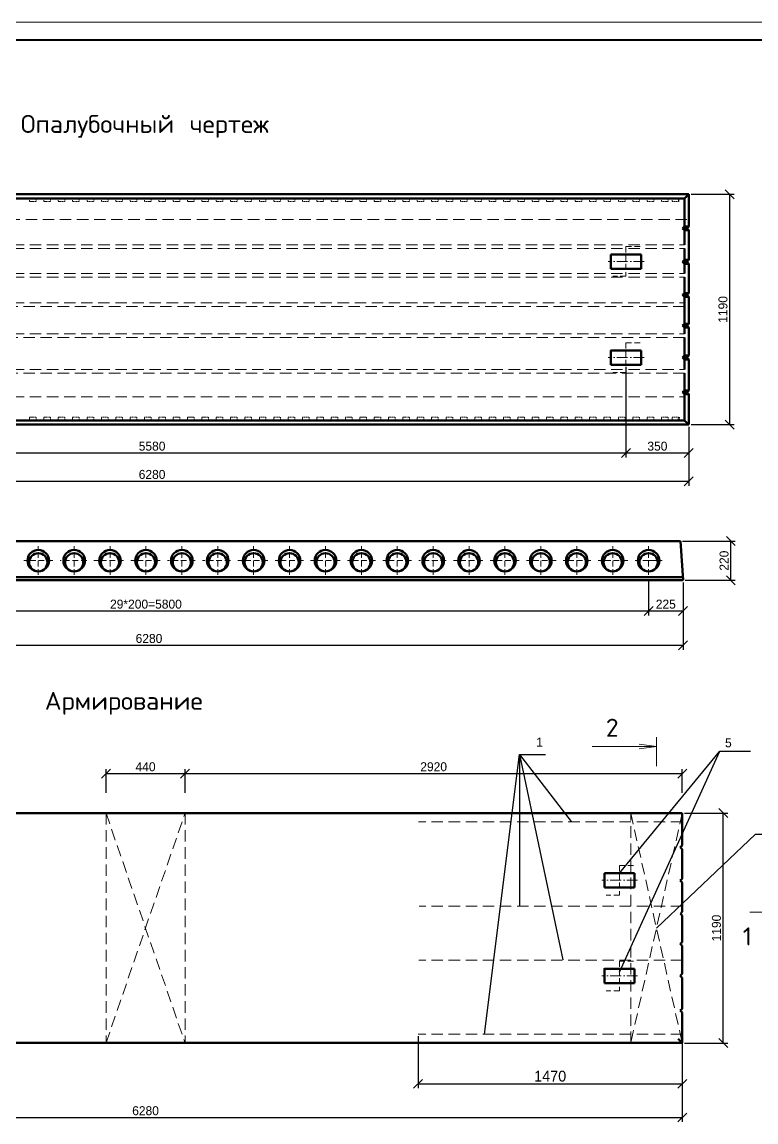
# Model space of a CAD drawing. Header units: millimetres. Extents: x 707 to 5070, y -235 to 1028.
# Drawn here: x 4393.6 to 4598, y 721.6 to 1027.8 of the extents above; entities that cross this region are included whole.
import ezdxf

# ---------------------------------------------------------------- set-up
doc = ezdxf.new("R2010")
doc.units = ezdxf.units.MM
for name, pattern in [('ACAD_ISO10W100', [18.5, 12, -3, 0.5, -3]), ('DASHED2', [9.525, 6.35, -3.175]), ('HIDDEN', [9.525, 6.35, -3.175]), ('HIDDEN2', [4.7625, 3.175, -1.5875])]:
    doc.linetypes.add(name, pattern=pattern)
for name, color, linetype, lineweight in [('Основная', 7, 'Continuous', 40), ('Тонкая', 5, 'Continuous', 15), ('Штриховая', 1, 'DASHED2', 20), ('Штриховые', 190, 'HIDDEN', 30), ('Штрихпункт', 200, 'ACAD_ISO10W100', 30)]:
    doc.layers.add(name, color=color, linetype=linetype, lineweight=lineweight)
doc.dimstyles.new('20', dxfattribs={"dimtxt": 3, "dimasz": 2.5, "dimexe": 1.25, "dimexo": 0.625, "dimtad": 1, "dimdec": 0, "dimlfac": 20, "dimtxsty": 'Standard', "dimblk": 'OBLIQUE', "dimcen": 2.5, "dimadec": 0, "dimazin": 0, "dimtfac": 1, "dimtdec": 0, "dimtmove": 0, "dimatfit": 3, "dimldrblk": 'OBLIQUE', "dimfxl": 0, "dimarcsym": 0})
doc.dimstyles.new('ISO-25', dxfattribs={"dimtxt": 2.5, "dimasz": 2.5, "dimexe": 1.25, "dimexo": 0.625, "dimtad": 1, "dimtxsty": 'Standard', "dimcen": 2.5, "dimadec": 0, "dimazin": 0, "dimtfac": 1, "dimtmove": 0, "dimatfit": 3, "dimfxl": 0, "dimarcsym": 0})

# ---------------------------------------------------------------- blocks, each defined once
blk = doc.blocks.new('_Oblique')
at = {"color": 0, "linetype": 'ByBlock', "lineweight": -2}
blk.add_line((-0.5, -0.5), (0.5, 0.5), dxfattribs=at)
blk = doc.blocks.new('*D239')
at = {"layer": 'Defpoints', "color": 0}
for p in [(4297.83, 932.39), (4561.83, 932.39), (4561.83, 907.82)]:
    blk.add_point(p, dxfattribs=at)
at = {"layer": 'Тонкая', "color": 0, "lineweight": -2}
for p, q in [((4297.83, 931.77), (4297.83, 906.57)), ((4561.83, 931.77), (4561.83, 906.57)), ((4297.83, 907.82), (4561.83, 907.82))]:
    blk.add_line(p, q, dxfattribs=at)
at = {"layer": 'Тонкая', "color": 0, "lineweight": -2, "xscale": 2.5, "yscale": 2.5, "zscale": 2.5, "rotation": 180}
blk.add_blockref('_Oblique', (4297.83, 907.82), dxfattribs=at)
at = {"layer": 'Тонкая', "color": 0, "lineweight": -2, "xscale": 2.5, "yscale": 2.5, "zscale": 2.5}
blk.add_blockref('_Oblique', (4561.83, 907.82), dxfattribs=at)
at = {"layer": 'Тонкая', "color": 0, "insert": (4429.83, 909.69), "char_height": 2.5, "attachment_point": 5}
blk.add_mtext('5580', dxfattribs=at)
blk = doc.blocks.new('*D250')
at = {"layer": 'Defpoints', "color": 0}
for p in [(4561.83, 932.39), (4579.33, 915.69), (4579.33, 907.82)]:
    blk.add_point(p, dxfattribs=at)
at = {"layer": 'Тонкая', "color": 0, "lineweight": -2}
for p, q in [((4561.83, 931.77), (4561.83, 906.57)), ((4579.33, 915.07), (4579.33, 906.57)), ((4561.83, 907.82), (4579.33, 907.82))]:
    blk.add_line(p, q, dxfattribs=at)
at = {"layer": 'Тонкая', "color": 0, "lineweight": -2, "xscale": 2.5, "yscale": 2.5, "zscale": 2.5, "rotation": 180}
blk.add_blockref('_Oblique', (4561.83, 907.82), dxfattribs=at)
at = {"layer": 'Тонкая', "color": 0, "lineweight": -2, "xscale": 2.5, "yscale": 2.5, "zscale": 2.5}
blk.add_blockref('_Oblique', (4579.33, 907.82), dxfattribs=at)
at = {"layer": 'Тонкая', "color": 0, "insert": (4570.58, 909.69), "char_height": 2.5, "attachment_point": 5}
blk.add_mtext('350', dxfattribs=at)
blk = doc.blocks.new('*D251')
at = {"layer": 'Defpoints', "color": 0}
for p in [(4280.33, 915.69), (4579.33, 915.69), (4579.33, 899.95)]:
    blk.add_point(p, dxfattribs=at)
at = {"layer": 'Тонкая', "color": 0, "lineweight": -2}
for p, q in [((4280.33, 915.07), (4280.33, 898.7)), ((4579.33, 915.07), (4579.33, 898.7)), ((4280.33, 899.95), (4579.33, 899.95))]:
    blk.add_line(p, q, dxfattribs=at)
at = {"layer": 'Тонкая', "color": 0, "lineweight": -2, "xscale": 2.5, "yscale": 2.5, "zscale": 2.5, "rotation": 180}
blk.add_blockref('_Oblique', (4280.33, 899.95), dxfattribs=at)
at = {"layer": 'Тонкая', "color": 0, "lineweight": -2, "xscale": 2.5, "yscale": 2.5, "zscale": 2.5}
blk.add_blockref('_Oblique', (4579.33, 899.95), dxfattribs=at)
at = {"layer": 'Тонкая', "color": 0, "insert": (4429.83, 901.82), "char_height": 2.5, "attachment_point": 5}
blk.add_mtext('6280', dxfattribs=at)
blk = doc.blocks.new('*D240')
at = {"layer": 'Defpoints', "color": 0}
for p in [(4579.33, 979.85), (4590.73, 979.85), (4579.33, 915.69)]:
    blk.add_point(p, dxfattribs=at)
at = {"layer": 'Тонкая', "color": 0, "lineweight": -2}
for p, q in [((4579.95, 979.85), (4591.98, 979.85)), ((4590.73, 915.69), (4590.73, 979.85)), ((4579.95, 915.69), (4591.98, 915.69))]:
    blk.add_line(p, q, dxfattribs=at)
at = {"layer": 'Тонкая', "color": 0, "lineweight": -2, "xscale": 2.5, "yscale": 2.5, "zscale": 2.5}
for p, rotation in [((4590.73, 979.85), 90), ((4590.73, 915.69), 270)]:
    blk.add_blockref('_Oblique', p, dxfattribs=dict(at, rotation=rotation))
at = {"layer": 'Тонкая', "color": 0, "insert": (4588.85, 947.77), "char_height": 2.5, "attachment_point": 5, "rotation": 90}
blk.add_mtext('1190', dxfattribs=at)
blk = doc.blocks.new('*D254')
at = {"layer": 'Defpoints', "color": 0}
for p in [(4576.97, 883.3), (4591.03, 883.3), (4577.72, 872.36)]:
    blk.add_point(p, dxfattribs=at)
at = {"layer": 'Тонкая', "color": 0, "lineweight": -2}
for p, q in [((4577.59, 883.3), (4592.28, 883.3)), ((4591.03, 872.36), (4591.03, 883.3)), ((4578.34, 872.36), (4592.28, 872.36))]:
    blk.add_line(p, q, dxfattribs=at)
at = {"layer": 'Тонкая', "color": 0, "lineweight": -2, "xscale": 2.5, "yscale": 2.5, "zscale": 2.5}
for p, rotation in [((4591.03, 883.3), 90), ((4591.03, 872.36), 270)]:
    blk.add_blockref('_Oblique', p, dxfattribs=dict(at, rotation=rotation))
at = {"layer": 'Тонкая', "color": 0, "insert": (4589.16, 877.83), "char_height": 2.5, "attachment_point": 5, "rotation": 90}
blk.add_mtext('220', dxfattribs=at)
blk = doc.blocks.new('*D255')
at = {"layer": 'Defpoints', "color": 0}
for p in [(4280.22, 872.36), (4577.72, 872.36), (4577.72, 854.28)]:
    blk.add_point(p, dxfattribs=at)
at = {"layer": 'Тонкая', "color": 0, "lineweight": -2}
for p, q in [((4280.22, 871.73), (4280.22, 853.03)), ((4577.72, 871.73), (4577.72, 853.03)), ((4280.22, 854.28), (4577.72, 854.28))]:
    blk.add_line(p, q, dxfattribs=at)
at = {"layer": 'Тонкая', "color": 0, "lineweight": -2, "xscale": 2.5, "yscale": 2.5, "zscale": 2.5, "rotation": 180}
blk.add_blockref('_Oblique', (4280.22, 854.28), dxfattribs=at)
at = {"layer": 'Тонкая', "color": 0, "lineweight": -2, "xscale": 2.5, "yscale": 2.5, "zscale": 2.5}
blk.add_blockref('_Oblique', (4577.72, 854.28), dxfattribs=at)
at = {"layer": 'Тонкая', "color": 0, "insert": (4428.97, 856.15), "char_height": 2.5, "attachment_point": 5}
blk.add_mtext('6280', dxfattribs=at)
blk = doc.blocks.new('*D257')
at = {"layer": 'Defpoints', "color": 0}
for p in [(4288.12, 873.19), (4568.12, 873.19), (4568.12, 863.83)]:
    blk.add_point(p, dxfattribs=at)
at = {"layer": 'Тонкая', "color": 0, "lineweight": -2}
for p, q in [((4288.12, 872.57), (4288.12, 862.58)), ((4568.12, 872.57), (4568.12, 862.58)), ((4288.12, 863.83), (4568.12, 863.83))]:
    blk.add_line(p, q, dxfattribs=at)
at = {"layer": 'Тонкая', "color": 0, "lineweight": -2, "xscale": 2.5, "yscale": 2.5, "zscale": 2.5, "rotation": 180}
blk.add_blockref('_Oblique', (4288.12, 863.83), dxfattribs=at)
at = {"layer": 'Тонкая', "color": 0, "lineweight": -2, "xscale": 2.5, "yscale": 2.5, "zscale": 2.5}
blk.add_blockref('_Oblique', (4568.12, 863.83), dxfattribs=at)
at = {"layer": 'Тонкая', "color": 0, "insert": (4428.12, 865.71), "char_height": 2.5, "attachment_point": 5}
blk.add_mtext('29*200=5800', dxfattribs=at)
blk = doc.blocks.new('*D258')
at = {"layer": 'Defpoints', "color": 0}
for p in [(4568.12, 873.19), (4577.72, 872.36), (4577.72, 863.83)]:
    blk.add_point(p, dxfattribs=at)
at = {"layer": 'Тонкая', "color": 0, "lineweight": -2}
for p, q in [((4568.12, 872.57), (4568.12, 862.58)), ((4577.72, 871.73), (4577.72, 862.58)), ((4568.12, 863.83), (4577.72, 863.83))]:
    blk.add_line(p, q, dxfattribs=at)
at = {"layer": 'Тонкая', "color": 0, "lineweight": -2, "xscale": 2.5, "yscale": 2.5, "zscale": 2.5, "rotation": 180}
blk.add_blockref('_Oblique', (4568.12, 863.83), dxfattribs=at)
at = {"layer": 'Тонкая', "color": 0, "lineweight": -2, "xscale": 2.5, "yscale": 2.5, "zscale": 2.5}
blk.add_blockref('_Oblique', (4577.72, 863.83), dxfattribs=at)
at = {"layer": 'Тонкая', "color": 0, "insert": (4572.92, 865.71), "char_height": 2.5, "attachment_point": 5}
blk.add_mtext('225', dxfattribs=at)
blk = doc.blocks.new('*D263')
at = {"layer": 'Defpoints', "color": 0}
for p in [(4577.51, 743.55), (4278.51, 738.55), (4577.51, 722.81)]:
    blk.add_point(p, dxfattribs=at)
at = {"layer": 'Тонкая', "color": 0, "lineweight": -2}
for p, q in [((4577.51, 742.93), (4577.51, 721.56)), ((4278.51, 737.93), (4278.51, 721.56)), ((4278.51, 722.81), (4577.51, 722.81))]:
    blk.add_line(p, q, dxfattribs=at)
at = {"layer": 'Тонкая', "color": 0, "lineweight": -2, "xscale": 2.5, "yscale": 2.5, "zscale": 2.5, "rotation": 180}
blk.add_blockref('_Oblique', (4278.51, 722.81), dxfattribs=at)
at = {"layer": 'Тонкая', "color": 0, "lineweight": -2, "xscale": 2.5, "yscale": 2.5, "zscale": 2.5}
blk.add_blockref('_Oblique', (4577.51, 722.81), dxfattribs=at)
at = {"layer": 'Тонкая', "color": 0, "insert": (4428.01, 724.68), "char_height": 2.5, "attachment_point": 5}
blk.add_mtext('6280', dxfattribs=at)
blk = doc.blocks.new('*D260')
at = {"layer": 'Defpoints', "color": 0}
for p in [(4577.51, 807.55), (4588.91, 807.55), (4577.51, 743.55)]:
    blk.add_point(p, dxfattribs=at)
at = {"layer": 'Тонкая', "color": 0, "lineweight": -2}
for p, q in [((4578.13, 807.55), (4590.16, 807.55)), ((4588.91, 743.55), (4588.91, 807.55)), ((4578.13, 743.55), (4590.16, 743.55))]:
    blk.add_line(p, q, dxfattribs=at)
at = {"layer": 'Тонкая', "color": 0, "lineweight": -2, "xscale": 2.5, "yscale": 2.5, "zscale": 2.5}
for p, rotation in [((4588.91, 807.55), 90), ((4588.91, 743.55), 270)]:
    blk.add_blockref('_Oblique', p, dxfattribs=dict(at, rotation=rotation))
at = {"layer": 'Тонкая', "color": 0, "insert": (4587.03, 775.55), "char_height": 2.5, "attachment_point": 5, "rotation": 90}
blk.add_mtext('1190', dxfattribs=at)
blk = doc.blocks.new('*D261')
at = {"layer": 'Defpoints', "color": 0}
for p in [(4439.01, 818.56), (4417.01, 812.55), (4439.01, 812.55)]:
    blk.add_point(p, dxfattribs=at)
at = {"layer": 'Тонкая', "color": 0, "lineweight": -2}
for p, q in [((4417.01, 813.18), (4417.01, 819.81)), ((4417.01, 818.56), (4439.01, 818.56)), ((4439.01, 813.18), (4439.01, 819.81))]:
    blk.add_line(p, q, dxfattribs=at)
at = {"layer": 'Тонкая', "color": 0, "lineweight": -2, "xscale": 2.5, "yscale": 2.5, "zscale": 2.5, "rotation": 180}
blk.add_blockref('_Oblique', (4417.01, 818.56), dxfattribs=at)
at = {"layer": 'Тонкая', "color": 0, "lineweight": -2, "xscale": 2.5, "yscale": 2.5, "zscale": 2.5}
blk.add_blockref('_Oblique', (4439.01, 818.56), dxfattribs=at)
at = {"layer": 'Тонкая', "color": 0, "insert": (4428.01, 820.44), "char_height": 2.5, "attachment_point": 5}
blk.add_mtext('440', dxfattribs=at)
blk = doc.blocks.new('*D262')
at = {"layer": 'Defpoints', "color": 0}
for p in [(4577.51, 818.56), (4439.01, 812.55), (4577.51, 812.55)]:
    blk.add_point(p, dxfattribs=at)
at = {"layer": 'Тонкая', "color": 0, "lineweight": -2}
for p, q in [((4439.01, 813.18), (4439.01, 819.81)), ((4439.01, 818.56), (4577.51, 818.56)), ((4577.51, 813.18), (4577.51, 819.81))]:
    blk.add_line(p, q, dxfattribs=at)
at = {"layer": 'Тонкая', "color": 0, "lineweight": -2, "xscale": 2.5, "yscale": 2.5, "zscale": 2.5, "rotation": 180}
blk.add_blockref('_Oblique', (4439.01, 818.56), dxfattribs=at)
at = {"layer": 'Тонкая', "color": 0, "lineweight": -2, "xscale": 2.5, "yscale": 2.5, "zscale": 2.5}
blk.add_blockref('_Oblique', (4577.51, 818.56), dxfattribs=at)
at = {"layer": 'Тонкая', "color": 0, "insert": (4508.26, 820.44), "char_height": 2.5, "attachment_point": 5}
blk.add_mtext('2920', dxfattribs=at)
blk = doc.blocks.new('*D299')
at = {"color": 0, "lineweight": -2}
for p, q in [((4503.93, 745.42), (4503.93, 730.93)), ((4577.51, 745.42), (4577.51, 730.93)), ((4503.93, 732.18), (4577.51, 732.18))]:
    blk.add_line(p, q, dxfattribs=at)
at = {"layer": 'Defpoints', "color": 0}
for p in [(4503.93, 746.04), (4577.51, 746.04), (4577.51, 732.18)]:
    blk.add_point(p, dxfattribs=at)
at = {"color": 0, "lineweight": -2, "xscale": 2.5, "yscale": 2.5, "zscale": 2.5, "rotation": 180}
blk.add_blockref('_Oblique', (4503.93, 732.18), dxfattribs=at)
at = {"color": 0, "lineweight": -2, "xscale": 2.5, "yscale": 2.5, "zscale": 2.5}
blk.add_blockref('_Oblique', (4577.51, 732.18), dxfattribs=at)
at = {"color": 0, "lineweight": -3, "insert": (4540.72, 734.31), "char_height": 3, "attachment_point": 5}
blk.add_mtext('1470', dxfattribs=at)

msp = doc.modelspace()

# ---------------------------------------------------------------- linework, layer by layer
for p, q in [((4522.421, 746.0411), (4532.1601, 823.8754)), ((4532.1601, 823.8754), (4544.2365, 766.6577)), ((4532.1601, 823.8754), (4532.1601, 781.6548)), ((4532.1601, 823.8754), (4546.5739, 805.1921)), ((4532.1601, 823.8754), (4539.367, 823.8754)), ((4560.012, 790.8039), (4587.9627, 824.7575)), ((4560.012, 763.3009), (4587.9627, 824.7575)), ((4587.9627, 824.7575), (4596.4939, 824.7575)), ((4570.3259, 775.5537), (4597.8719, 801.6793)), ((4597.8719, 801.6793), (4605.0277, 801.6793))]:
    msp.add_line(p, q)
at = {"layer": 'Основная', "color": 0}
msp.add_line((4245.0448, 1022.7891), (5061.0448, 1022.7891), dxfattribs=at)
at = {"layer": 'Основная', "color": 0, "lineweight": 50}
for p, q in [((4557.6285, 961.0993), (4557.6285, 963.0993)), ((4557.6285, 963.0993), (4561.8285, 963.0993)), ((4566.0285, 963.0993), (4561.8285, 963.0993)), ((4566.0285, 961.0993), (4566.0285, 963.0993)), ((4557.6285, 961.0993), (4557.6285, 959.0993)), ((4557.6285, 959.0993), (4561.8285, 959.0993)), ((4566.0285, 959.0993), (4561.8285, 959.0993)), ((4566.0285, 961.0993), (4566.0285, 959.0993)), ((4557.6285, 934.3426), (4557.6285, 936.3426)), ((4557.6285, 936.3426), (4561.8285, 936.3426)), ((4557.6285, 934.3426), (4557.6285, 932.3426)), ((4566.0285, 936.3426), (4561.8285, 936.3426)), ((4566.0285, 934.3426), (4566.0285, 936.3426)), ((4566.0285, 934.3426), (4566.0285, 932.3426)), ((4557.6285, 932.3426), (4561.8285, 932.3426)), ((4566.0285, 932.3426), (4561.8285, 932.3426)), ((4555.812, 788.8039), (4555.812, 790.8039)), ((4555.812, 790.8039), (4560.012, 790.8039)), ((4564.212, 790.8039), (4560.012, 790.8039)), ((4564.212, 788.8039), (4564.212, 790.8039)), ((4555.812, 788.8039), (4555.812, 786.8039)), ((4564.212, 788.8039), (4564.212, 786.8039)), ((4555.812, 786.8039), (4560.012, 786.8039)), ((4564.212, 786.8039), (4560.012, 786.8039)), ((4555.812, 762.2017), (4555.812, 764.2017)), ((4555.812, 764.2017), (4560.012, 764.2017)), ((4564.212, 764.2017), (4560.012, 764.2017)), ((4564.212, 762.2017), (4564.212, 764.2017)), ((4555.812, 762.2017), (4555.812, 760.2017)), ((4555.812, 760.2017), (4560.012, 760.2017)), ((4564.212, 760.2017), (4560.012, 760.2017)), ((4564.212, 762.2017), (4564.212, 760.2017))]:
    msp.add_line(p, q, dxfattribs=at)
at = {"layer": 'Тонкая', "color": 0}
for p, q in [((4225.0448, 1027.7891), (5066.0448, 1027.7891)), ((4566.0285, 959.0993), (4566.0285, 961.0993)), ((4557.4878, 934.3946), (4557.4878, 936.3946)), ((4557.4878, 936.3946), (4561.6878, 936.3946)), ((4557.4878, 932.3946), (4557.4878, 934.3946)), ((4557.4878, 934.3946), (4557.4878, 932.3946)), ((4565.8878, 936.3946), (4561.6878, 936.3946)), ((4565.8878, 934.3946), (4565.8878, 936.3946)), ((4565.8878, 934.3946), (4565.8878, 932.3946)), ((4557.4878, 932.3946), (4561.6878, 932.3946)), ((4565.8878, 932.3946), (4561.6878, 932.3946)), ((4568.1228, 877.8774), (4571.8879, 877.8774)), ((4570.3259, 828.7242), (4570.3259, 820.66)), ((4570.3259, 826.0754), (4552.3952, 826.0754)), ((4570.3259, 826.0754), (4565.4669, 826.7086)), ((4570.3259, 826.0754), (4565.4669, 825.4421)), ((4570.3259, 826.0754), (4567.4112, 826.0754)), ((4570.3259, 826.0754), (4567.4112, 826.0754)), ((4564.212, 786.8039), (4564.212, 788.8039)), ((4596.2905, 779.9536), (4604.3547, 779.9536)), ((4555.6713, 762.2537), (4555.6713, 764.2537)), ((4555.6713, 764.2537), (4559.8713, 764.2537)), ((4564.0713, 764.2537), (4559.8713, 764.2537)), ((4564.0713, 762.2537), (4564.0713, 764.2537)), ((4555.6713, 760.2537), (4555.6713, 762.2537)), ((4555.6713, 762.2537), (4555.6713, 760.2537)), ((4555.6713, 760.2537), (4559.8713, 760.2537)), ((4564.0713, 760.2537), (4559.8713, 760.2537)), ((4564.0713, 762.2537), (4564.0713, 760.2537))]:
    msp.add_line(p, q, dxfattribs=at)
at = {"layer": 'Тонкая', "color": 0, "lineweight": 50}
for p, q in [((4579.3285, 979.8491), (4280.3285, 979.8491)), ((4578.1577, 978.6784), (4579.3285, 979.8491)), ((4579.3285, 970.8399), (4579.3285, 979.8491)), ((4578.1577, 970.8399), (4577.5991, 970.343)), ((4579.3285, 970.8399), (4578.1577, 970.8399)), ((4579.3285, 970.8399), (4578.781, 970.343)), ((4578.781, 970.343), (4577.5991, 970.343)), ((4577.5991, 970.343), (4578.1577, 969.8077)), ((4579.3285, 969.8077), (4578.1577, 969.8077)), ((4578.781, 970.343), (4579.3285, 969.8077)), ((4579.3285, 965.7666), (4579.3285, 969.8077)), ((4578.1577, 961.5362), (4577.5991, 961.0393)), ((4578.781, 961.0393), (4577.5991, 961.0393)), ((4577.5991, 961.0393), (4578.1577, 960.504)), ((4579.3285, 961.5362), (4578.1577, 961.5362)), ((4579.3285, 960.504), (4578.1577, 960.504)), ((4579.3285, 961.5362), (4578.781, 961.0393)), ((4578.781, 961.0393), (4579.3285, 960.504)), ((4578.1672, 952.3346), (4577.6086, 951.8377)), ((4578.7905, 951.8377), (4577.6086, 951.8377)), ((4577.6086, 951.8377), (4578.1672, 951.3024)), ((4579.3379, 952.3346), (4578.1672, 952.3346)), ((4579.3379, 951.3024), (4578.1672, 951.3024)), ((4579.3379, 952.3346), (4578.7905, 951.8377)), ((4578.7905, 951.8377), (4579.3379, 951.3024)), ((4578.1577, 943.7641), (4577.5991, 943.2672)), ((4578.781, 943.2672), (4577.5991, 943.2672)), ((4577.5991, 943.2672), (4578.1577, 942.7319)), ((4579.3285, 943.7641), (4578.1577, 943.7641)), ((4579.3285, 943.7641), (4578.781, 943.2672)), ((4578.781, 943.2672), (4579.3285, 942.7319)), ((4579.3285, 942.7319), (4578.1577, 942.7319)), ((4578.1577, 934.9063), (4577.5991, 934.4094)), ((4578.781, 934.4094), (4577.5991, 934.4094)), ((4577.5991, 934.4094), (4578.1577, 933.8741)), ((4579.3285, 934.9063), (4578.1577, 934.9063)), ((4579.3285, 934.9063), (4578.781, 934.4094)), ((4578.781, 934.4094), (4579.3285, 933.8741)), ((4579.3285, 933.8741), (4578.1577, 933.8741)), ((4579.3285, 925.2147), (4579.3285, 933.8741)), ((4578.1577, 925.2147), (4577.5991, 924.7177)), ((4579.3285, 925.2147), (4578.1577, 925.2147)), ((4579.3285, 925.2147), (4578.781, 924.7177)), ((4578.781, 924.7177), (4577.5991, 924.7177)), ((4577.5991, 924.7177), (4578.1577, 924.1825)), ((4579.3285, 924.1825), (4578.1577, 924.1825)), ((4578.781, 924.7177), (4579.3285, 924.1825)), ((4579.3285, 915.6946), (4579.3285, 924.1825)), ((4280.3285, 915.6946), (4579.3285, 915.6946)), ((4578.1577, 916.8654), (4579.3285, 915.6946)), ((4280.9698, 883.3022), (4576.9698, 883.3022)), ((4576.9698, 883.3022), (4577.7198, 872.3579)), ((4280.277, 873.1936), (4577.6625, 873.1936)), ((4280.2198, 872.3579), (4577.7198, 872.3579)), ((4577.512, 807.5537), (4278.512, 807.5537)), ((4577.512, 798.5444), (4577.512, 807.5537)), ((4577.512, 798.5444), (4576.9645, 798.0475)), ((4576.9645, 798.0475), (4577.512, 797.5123)), ((4577.512, 793.4711), (4577.512, 797.5123)), ((4577.512, 789.2408), (4576.9645, 788.7439)), ((4576.9645, 788.7439), (4577.512, 788.2086)), ((4577.5215, 780.0392), (4576.974, 779.5423)), ((4576.974, 779.5423), (4577.5215, 779.007)), ((4577.512, 771.6232), (4576.9645, 771.1263)), ((4576.9645, 771.1263), (4577.512, 770.591)), ((4577.512, 762.7654), (4576.9645, 762.2685)), ((4576.9645, 762.2685), (4577.512, 761.7332)), ((4577.512, 753.0737), (4577.512, 761.7332)), ((4577.512, 753.0737), (4576.9645, 752.5768)), ((4576.9645, 752.5768), (4577.512, 752.0416)), ((4577.512, 743.5537), (4577.512, 752.0416)), ((4576.3412, 744.7245), (4577.512, 743.5537)), ((4278.512, 743.5537), (4577.512, 743.5537))]:
    msp.add_line(p, q, dxfattribs=at)
at = {"layer": 'Тонкая', "color": 0, "linetype": 'DASHED2', "ltscale": 0.25}
for p, q in [((4398.1228, 873.8573), (4398.1228, 881.8975)), ((4408.1228, 873.8573), (4408.1228, 881.8975)), ((4418.1228, 873.8573), (4418.1228, 881.8975)), ((4428.1228, 873.8573), (4428.1228, 881.8975)), ((4438.1228, 873.8573), (4438.1228, 881.8975)), ((4448.1228, 873.8573), (4448.1228, 881.8975)), ((4458.1228, 873.8573), (4458.1228, 881.8975)), ((4468.1228, 873.8573), (4468.1228, 881.8975)), ((4478.1228, 873.8573), (4478.1228, 881.8975)), ((4488.1228, 873.8573), (4488.1228, 881.8975)), ((4498.1228, 873.8573), (4498.1228, 881.8975)), ((4508.1228, 873.8573), (4508.1228, 881.8975)), ((4518.1228, 873.8573), (4518.1228, 881.8975)), ((4528.1228, 873.8573), (4528.1228, 881.8975)), ((4538.1228, 873.8573), (4538.1228, 881.8975)), ((4548.1228, 873.8573), (4548.1228, 881.8975)), ((4558.1228, 873.8573), (4558.1228, 881.8975)), ((4568.1228, 873.8573), (4568.1228, 881.8975)), ((4402.1995, 877.8301), (4394.0686, 877.8301)), ((4411.6226, 877.8301), (4404.2292, 877.8301)), ((4421.9139, 877.8301), (4413.6523, 877.8301)), ((4432.0727, 877.8301), (4423.9436, 877.8301)), ((4441.8333, 877.8301), (4434.1024, 877.8301)), ((4451.6728, 877.8301), (4443.863, 877.8301)), ((4462.0965, 877.8301), (4453.7025, 877.8301)), ((4471.97, 877.8301), (4464.1262, 877.8301)), ((4482.1913, 877.8301), (4473.9997, 877.8301)), ((4492.0695, 877.8301), (4484.2209, 877.8301)), ((4502.063, 877.8301), (4494.0992, 877.8301)), ((4511.7661, 877.8301), (4504.0927, 877.8301)), ((4521.9733, 877.8301), (4513.7958, 877.8301)), ((4532.1032, 877.8301), (4524.003, 877.8301)), ((4542.3415, 877.8301), (4534.1329, 877.8301)), ((4552.0593, 877.8301), (4544.3712, 877.8301)), ((4562.3294, 877.8301), (4554.089, 877.8301)), ((4568.1228, 877.8301), (4564.3591, 877.8301))]:
    msp.add_line(p, q, dxfattribs=at)
at = {"layer": 'Тонкая', "color": 0, "lineweight": 50}
for points in [[(4578.1577, 970.8399), (4578.1577, 978.6784), (4281.4992, 978.6784), (4281.4992, 971.4478)], [(4578.1577, 965.7666), (4578.1577, 969.8077)], [(4579.3285, 961.5362), (4579.3285, 969.8077)], [(4578.1577, 964.7344), (4578.1577, 961.5362)], [(4578.1577, 961.5362), (4578.1577, 964.7344)], [(4578.1577, 961.5362), (4578.1577, 964.7344)], [(4579.3285, 964.7344), (4579.3285, 961.5362)], [(4578.1577, 957.7921), (4578.1577, 960.504)], [(4578.1577, 957.7921), (4578.1577, 960.504)], [(4578.1577, 960.504), (4578.1577, 957.7921)], [(4579.3285, 957.7921), (4579.3285, 960.504)], [(4579.3285, 960.504), (4579.3285, 957.7921)], [(4579.3285, 952.3346), (4579.3285, 960.504)], [(4578.1577, 956.7599), (4578.1577, 952.3262)], [(4578.1577, 952.3262), (4578.1577, 956.7599)], [(4578.1577, 952.3262), (4578.1577, 956.7599)], [(4579.3285, 956.7599), (4579.3285, 952.3346)], [(4578.1577, 949.619), (4578.1577, 951.3115)], [(4578.1577, 949.619), (4578.1577, 951.3115)], [(4578.1577, 951.3115), (4578.1577, 949.619)], [(4578.1577, 943.7641), (4578.1577, 949.619)], [(4579.3285, 949.6188), (4579.3285, 951.3024)], [(4579.3285, 951.3024), (4579.3285, 949.6188)], [(4579.3285, 949.619), (4579.3285, 951.3024)], [(4579.3285, 943.7641), (4579.3285, 949.619)], [(4578.1577, 948.619), (4578.1577, 943.7641)], [(4578.1577, 943.7641), (4578.1577, 948.619)], [(4579.3285, 948.619), (4579.3285, 943.7641)], [(4578.1577, 940.9877), (4578.1577, 942.7319)], [(4578.1577, 940.9877), (4578.1577, 942.7319)], [(4578.1577, 942.7319), (4578.1577, 941.5382)], [(4579.3285, 940.9877), (4579.3285, 942.7319)], [(4579.3285, 942.7319), (4579.3285, 940.9877)], [(4579.3285, 934.9063), (4579.3285, 942.7319)], [(4578.1577, 939.9555), (4578.1577, 934.9063)], [(4578.1577, 934.9063), (4578.1577, 939.9555)], [(4578.1577, 934.9063), (4578.1577, 939.9555)], [(4578.1577, 934.9063), (4578.1577, 939.9555)], [(4579.3285, 939.9555), (4579.3285, 934.9063)], [(4579.3285, 939.9555), (4579.3285, 934.9063)], [(4578.1577, 933.8741), (4578.1577, 931.0198)], [(4578.1577, 931.0198), (4578.1577, 933.2689)], [(4578.1577, 931.0198), (4578.1577, 933.2689)], [(4579.3285, 931.0198), (4579.3285, 933.2689)], [(4579.3285, 933.2689), (4579.3285, 931.0198)], [(4578.1577, 925.2147), (4578.1577, 929.9876)], [(4281.4992, 924.1825), (4281.4992, 916.8654), (4578.1577, 916.8654), (4578.1577, 924.1825)], [(4577.512, 789.2408), (4577.512, 797.5123)], [(4577.512, 792.4389), (4577.512, 789.2408)], [(4577.512, 780.0392), (4577.512, 788.2086)], [(4577.512, 784.4645), (4577.512, 780.0392)], [(4577.512, 777.3234), (4577.512, 779.007)], [(4577.512, 779.007), (4577.512, 777.3234)], [(4577.512, 775.4168), (4577.512, 779.007)], [(4577.512, 776.3091), (4577.512, 775.4168)], [(4577.512, 775.4168), (4577.512, 771.6232)], [(4577.512, 771.6232), (4577.512, 775.4168)], [(4577.512, 768.8468), (4577.512, 770.591)], [(4577.512, 770.591), (4577.512, 768.8468)], [(4577.512, 762.7654), (4577.512, 770.591)], [(4577.512, 767.8146), (4577.512, 762.7654)], [(4577.512, 767.8146), (4577.512, 762.7654)], [(4577.512, 758.8789), (4577.512, 761.128)], [(4577.512, 761.128), (4577.512, 758.8789)]]:
    msp.add_lwpolyline(points, dxfattribs=at)
at = {"layer": 'Тонкая', "color": 0}
for points in [[(4577.512, 785.4967), (4577.512, 788.2086)], [(4577.512, 788.2086), (4577.512, 785.4967)]]:
    msp.add_lwpolyline(points, dxfattribs=at)
at = {"layer": 'Тонкая', "color": 0, "lineweight": 50}
for centre, radius in [((4398.1228, 877.8301), 3), ((4398.1228, 877.3716), 2.5415), ((4408.1228, 877.8301), 3), ((4408.1228, 877.3716), 2.5415), ((4418.1228, 877.8301), 3), ((4418.1228, 877.3716), 2.5415), ((4428.1228, 877.8301), 3), ((4428.1228, 877.3716), 2.5415), ((4438.1228, 877.8301), 3), ((4438.1228, 877.3716), 2.5415), ((4448.1228, 877.8301), 3), ((4448.1228, 877.3716), 2.5415), ((4458.1228, 877.8301), 3), ((4458.1228, 877.3716), 2.5415), ((4468.1228, 877.8301), 3), ((4468.1228, 877.3716), 2.5415), ((4478.1228, 877.8301), 3), ((4478.1228, 877.3716), 2.5415), ((4488.1228, 877.8301), 3), ((4488.1228, 877.3716), 2.5415), ((4498.1228, 877.8301), 3), ((4498.1228, 877.3716), 2.5415), ((4508.1228, 877.8301), 3), ((4508.1228, 877.3716), 2.5415), ((4518.1228, 877.8301), 3), ((4518.1228, 877.3716), 2.5415), ((4528.1228, 877.8301), 3), ((4528.1228, 877.3716), 2.5415), ((4538.1228, 877.8301), 3), ((4538.1228, 877.3716), 2.5415), ((4548.1228, 877.8301), 3), ((4548.1228, 877.3716), 2.5415), ((4558.1228, 877.8301), 3), ((4558.1228, 877.3716), 2.5415), ((4568.1228, 877.8301), 3), ((4568.1228, 877.3716), 2.5415)]:
    msp.add_circle(centre, radius, dxfattribs=at)
at = {"layer": 'Штриховая', "color": 0, "linetype": 'HIDDEN2'}
for p, q in [((4417.0097, 807.5537), (4417.0097, 743.5537)), ((4417.0097, 807.5537), (4439.0097, 743.5537)), ((4417.0097, 743.5537), (4439.0097, 807.5537)), ((4439.0097, 807.5537), (4439.0097, 743.5537)), ((4577.5097, 807.5537), (4563.1421, 743.5537)), ((4563.1421, 743.5537), (4563.1421, 807.5537)), ((4563.1421, 807.5537), (4577.5097, 743.5537)), ((4577.512, 805.0828), (4504.0112, 805.0828)), ((4577.512, 781.6548), (4504.2025, 781.6548)), ((4577.512, 766.6532), (4504.0889, 766.6532)), ((4577.512, 746.0411), (4503.9255, 746.0411))]:
    msp.add_line(p, q, dxfattribs=at)
at = {"layer": 'Штриховые', "color": 0, "lineweight": 15, "ltscale": 0.05}
for p, q in [((4395.7051, 978.6784), (4395.7051, 977.8021)), ((4395.7051, 977.8021), (4397.5613, 977.8021)), ((4397.5613, 977.8021), (4397.5613, 978.6784)), ((4399.7051, 978.6784), (4399.7051, 977.8021)), ((4399.7051, 977.8021), (4401.5613, 977.8021)), ((4401.5613, 977.8021), (4401.5613, 978.6784)), ((4403.7051, 978.6784), (4403.7051, 977.8021)), ((4403.7051, 977.8021), (4405.5613, 977.8021)), ((4405.5613, 977.8021), (4405.5613, 978.6784)), ((4407.7051, 978.6784), (4407.7051, 977.8021)), ((4407.7051, 977.8021), (4409.5613, 977.8021)), ((4409.5613, 977.8021), (4409.5613, 978.6784)), ((4411.7051, 978.6784), (4411.7051, 977.8021)), ((4411.7051, 977.8021), (4413.5613, 977.8021)), ((4413.5613, 977.8021), (4413.5613, 978.6784)), ((4415.7051, 978.6784), (4415.7051, 977.8021)), ((4415.7051, 977.8021), (4417.5613, 977.8021)), ((4417.5613, 977.8021), (4417.5613, 978.6784)), ((4419.7051, 978.6784), (4419.7051, 977.8021)), ((4419.7051, 977.8021), (4421.5613, 977.8021)), ((4421.5613, 977.8021), (4421.5613, 978.6784)), ((4423.7051, 978.6784), (4423.7051, 977.8021)), ((4423.7051, 977.8021), (4425.5613, 977.8021)), ((4425.5613, 977.8021), (4425.5613, 978.6784)), ((4427.7051, 978.6784), (4427.7051, 977.8021)), ((4427.7051, 977.8021), (4429.5613, 977.8021)), ((4429.5613, 977.8021), (4429.5613, 978.6784)), ((4431.7051, 978.6784), (4431.7051, 977.8021)), ((4431.7051, 977.8021), (4433.5613, 977.8021)), ((4433.5613, 977.8021), (4433.5613, 978.6784)), ((4435.7051, 978.6784), (4435.7051, 977.8021)), ((4435.7051, 977.8021), (4437.5613, 977.8021)), ((4437.5613, 977.8021), (4437.5613, 978.6784)), ((4439.7051, 978.6784), (4439.7051, 977.8021)), ((4439.7051, 977.8021), (4441.5613, 977.8021)), ((4441.5613, 977.8021), (4441.5613, 978.6784)), ((4443.7051, 978.6784), (4443.7051, 977.8021)), ((4443.7051, 977.8021), (4445.5613, 977.8021)), ((4445.5613, 977.8021), (4445.5613, 978.6784)), ((4447.7051, 978.6784), (4447.7051, 977.8021)), ((4447.7051, 977.8021), (4449.5613, 977.8021)), ((4449.5613, 977.8021), (4449.5613, 978.6784)), ((4451.7051, 978.6784), (4451.7051, 977.8021)), ((4451.7051, 977.8021), (4453.5613, 977.8021)), ((4453.5613, 977.8021), (4453.5613, 978.6784)), ((4455.7051, 978.6784), (4455.7051, 977.8021)), ((4455.7051, 977.8021), (4457.5613, 977.8021)), ((4457.5613, 977.8021), (4457.5613, 978.6784)), ((4459.7051, 978.6784), (4459.7051, 977.8021)), ((4459.7051, 977.8021), (4461.5613, 977.8021)), ((4461.5613, 977.8021), (4461.5613, 978.6784)), ((4463.7051, 978.6784), (4463.7051, 977.8021)), ((4463.7051, 977.8021), (4465.5613, 977.8021)), ((4465.5613, 977.8021), (4465.5613, 978.6784)), ((4467.7051, 978.6784), (4467.7051, 977.8021)), ((4467.7051, 977.8021), (4469.5613, 977.8021)), ((4469.5613, 977.8021), (4469.5613, 978.6784)), ((4471.7051, 978.6784), (4471.7051, 977.8021)), ((4471.7051, 977.8021), (4473.5613, 977.8021)), ((4473.5613, 977.8021), (4473.5613, 978.6784)), ((4475.7051, 978.6784), (4475.7051, 977.8021)), ((4475.7051, 977.8021), (4477.5613, 977.8021)), ((4477.5613, 977.8021), (4477.5613, 978.6784)), ((4479.7051, 978.6784), (4479.7051, 977.8021)), ((4479.7051, 977.8021), (4481.5613, 977.8021)), ((4481.5613, 977.8021), (4481.5613, 978.6784)), ((4483.7051, 978.6784), (4483.7051, 977.8021)), ((4483.7051, 977.8021), (4485.5613, 977.8021)), ((4485.5613, 977.8021), (4485.5613, 978.6784)), ((4487.7051, 978.6784), (4487.7051, 977.8021)), ((4487.7051, 977.8021), (4489.5613, 977.8021)), ((4489.5613, 977.8021), (4489.5613, 978.6784)), ((4491.7051, 978.6784), (4491.7051, 977.8021)), ((4491.7051, 977.8021), (4493.5613, 977.8021)), ((4493.5613, 977.8021), (4493.5613, 978.6784)), ((4495.7051, 978.6784), (4495.7051, 977.8021)), ((4495.7051, 977.8021), (4497.5613, 977.8021)), ((4497.5613, 977.8021), (4497.5613, 978.6784)), ((4499.7051, 978.6784), (4499.7051, 977.8021)), ((4499.7051, 977.8021), (4501.5613, 977.8021)), ((4501.5613, 977.8021), (4501.5613, 978.6784)), ((4503.7051, 978.6784), (4503.7051, 977.8021)), ((4503.7051, 977.8021), (4505.5613, 977.8021)), ((4505.5613, 977.8021), (4505.5613, 978.6784)), ((4507.7051, 978.6784), (4507.7051, 977.8021)), ((4507.7051, 977.8021), (4509.5613, 977.8021)), ((4509.5613, 977.8021), (4509.5613, 978.6784)), ((4511.7051, 978.6784), (4511.7051, 977.8021)), ((4511.7051, 977.8021), (4513.5613, 977.8021)), ((4513.5613, 977.8021), (4513.5613, 978.6784)), ((4515.7051, 978.6784), (4515.7051, 977.8021)), ((4515.7051, 977.8021), (4517.5613, 977.8021)), ((4517.5613, 977.8021), (4517.5613, 978.6784)), ((4519.7051, 978.6784), (4519.7051, 977.8021)), ((4519.7051, 977.8021), (4521.5613, 977.8021)), ((4521.5613, 977.8021), (4521.5613, 978.6784)), ((4523.7051, 978.6784), (4523.7051, 977.8021)), ((4523.7051, 977.8021), (4525.5613, 977.8021)), ((4525.5613, 977.8021), (4525.5613, 978.6784)), ((4527.7051, 978.6784), (4527.7051, 977.8021)), ((4527.7051, 977.8021), (4529.5613, 977.8021)), ((4529.5613, 977.8021), (4529.5613, 978.6784)), ((4531.7051, 978.6784), (4531.7051, 977.8021)), ((4531.7051, 977.8021), (4533.5613, 977.8021)), ((4533.5613, 977.8021), (4533.5613, 978.6784)), ((4535.7051, 978.6784), (4535.7051, 977.8021)), ((4535.7051, 977.8021), (4537.5613, 977.8021)), ((4537.5613, 977.8021), (4537.5613, 978.6784)), ((4539.7051, 978.6784), (4539.7051, 977.8021)), ((4539.7051, 977.8021), (4541.5613, 977.8021)), ((4541.5613, 977.8021), (4541.5613, 978.6784)), ((4543.7051, 978.6784), (4543.7051, 977.8021)), ((4543.7051, 977.8021), (4545.5613, 977.8021)), ((4545.5613, 977.8021), (4545.5613, 978.6784)), ((4547.7051, 978.6784), (4547.7051, 977.8021)), ((4547.7051, 977.8021), (4549.5613, 977.8021)), ((4549.5613, 977.8021), (4549.5613, 978.6784)), ((4551.7051, 978.6784), (4551.7051, 977.8021)), ((4551.7051, 977.8021), (4553.5613, 977.8021)), ((4553.5613, 977.8021), (4553.5613, 978.6784)), ((4555.7051, 978.6784), (4555.7051, 977.8021)), ((4555.7051, 977.8021), (4557.5613, 977.8021)), ((4557.5613, 977.8021), (4557.5613, 978.6784)), ((4559.7051, 978.6784), (4559.7051, 977.8021)), ((4559.7051, 977.8021), (4561.5613, 977.8021)), ((4561.5613, 977.8021), (4561.5613, 978.6784)), ((4563.7051, 978.6784), (4563.7051, 977.8021)), ((4563.7051, 977.8021), (4565.5613, 977.8021)), ((4565.5613, 977.8021), (4565.5613, 978.6784)), ((4567.7051, 978.6784), (4567.7051, 977.8021)), ((4567.7051, 977.8021), (4569.5613, 977.8021)), ((4569.5613, 977.8021), (4569.5613, 978.6784)), ((4571.7051, 978.6784), (4571.7051, 977.8021)), ((4571.7051, 977.8021), (4573.5613, 977.8021)), ((4573.5613, 977.8021), (4573.5613, 978.6784)), ((4574.7297, 978.6784), (4574.7297, 977.8021)), ((4574.7297, 977.8021), (4576.5859, 977.8021)), ((4395.7051, 916.8654), (4395.7051, 917.7416)), ((4395.7051, 917.7416), (4397.5613, 917.7416)), ((4397.5613, 917.7416), (4397.5613, 916.8654)), ((4399.7051, 916.8654), (4399.7051, 917.7416)), ((4399.7051, 917.7416), (4401.5613, 917.7416)), ((4401.5613, 917.7416), (4401.5613, 916.8654)), ((4403.7051, 916.8654), (4403.7051, 917.7416)), ((4403.7051, 917.7416), (4405.5613, 917.7416)), ((4405.5613, 917.7416), (4405.5613, 916.8654)), ((4407.7051, 916.8654), (4407.7051, 917.7416)), ((4407.7051, 917.7416), (4409.5613, 917.7416)), ((4409.5613, 917.7416), (4409.5613, 916.8654)), ((4411.7051, 916.8654), (4411.7051, 917.7416)), ((4411.7051, 917.7416), (4413.5613, 917.7416)), ((4413.5613, 917.7416), (4413.5613, 916.8654)), ((4415.7051, 916.8654), (4415.7051, 917.7416)), ((4415.7051, 917.7416), (4417.5613, 917.7416)), ((4417.5613, 917.7416), (4417.5613, 916.8654)), ((4419.7051, 916.8654), (4419.7051, 917.7416)), ((4419.7051, 917.7416), (4421.5613, 917.7416)), ((4421.5613, 917.7416), (4421.5613, 916.8654)), ((4423.7051, 916.8654), (4423.7051, 917.7416)), ((4423.7051, 917.7416), (4425.5613, 917.7416)), ((4425.5613, 917.7416), (4425.5613, 916.8654)), ((4427.7051, 916.8654), (4427.7051, 917.7416)), ((4427.7051, 917.7416), (4429.5613, 917.7416)), ((4429.5613, 917.7416), (4429.5613, 916.8654)), ((4431.7051, 916.8654), (4431.7051, 917.7416)), ((4431.7051, 917.7416), (4433.5613, 917.7416)), ((4433.5613, 917.7416), (4433.5613, 916.8654)), ((4435.7051, 916.8654), (4435.7051, 917.7416)), ((4435.7051, 917.7416), (4437.5613, 917.7416)), ((4437.5613, 917.7416), (4437.5613, 916.8654)), ((4439.7051, 916.8654), (4439.7051, 917.7416)), ((4439.7051, 917.7416), (4441.5613, 917.7416)), ((4441.5613, 917.7416), (4441.5613, 916.8654)), ((4443.7051, 916.8654), (4443.7051, 917.7416)), ((4443.7051, 917.7416), (4445.5613, 917.7416)), ((4445.5613, 917.7416), (4445.5613, 916.8654)), ((4447.7051, 916.8654), (4447.7051, 917.7416)), ((4447.7051, 917.7416), (4449.5613, 917.7416)), ((4449.5613, 917.7416), (4449.5613, 916.8654)), ((4451.7051, 916.8654), (4451.7051, 917.7416)), ((4451.7051, 917.7416), (4453.5613, 917.7416)), ((4453.5613, 917.7416), (4453.5613, 916.8654)), ((4455.7051, 916.8654), (4455.7051, 917.7416)), ((4455.7051, 917.7416), (4457.5613, 917.7416)), ((4457.5613, 917.7416), (4457.5613, 916.8654)), ((4459.7051, 916.8654), (4459.7051, 917.7416)), ((4459.7051, 917.7416), (4461.5613, 917.7416)), ((4461.5613, 917.7416), (4461.5613, 916.8654)), ((4463.7051, 916.8654), (4463.7051, 917.7416)), ((4463.7051, 917.7416), (4465.5613, 917.7416)), ((4465.5613, 917.7416), (4465.5613, 916.8654)), ((4467.7051, 916.8654), (4467.7051, 917.7416)), ((4467.7051, 917.7416), (4469.5613, 917.7416)), ((4469.5613, 917.7416), (4469.5613, 916.8654)), ((4471.7051, 916.8654), (4471.7051, 917.7416)), ((4471.7051, 917.7416), (4473.5613, 917.7416)), ((4473.5613, 917.7416), (4473.5613, 916.8654)), ((4475.7051, 916.8654), (4475.7051, 917.7416)), ((4475.7051, 917.7416), (4477.5613, 917.7416)), ((4477.5613, 917.7416), (4477.5613, 916.8654)), ((4479.7051, 916.8654), (4479.7051, 917.7416)), ((4479.7051, 917.7416), (4481.5613, 917.7416)), ((4481.5613, 917.7416), (4481.5613, 916.8654)), ((4483.7051, 916.8654), (4483.7051, 917.7416)), ((4483.7051, 917.7416), (4485.5613, 917.7416)), ((4485.5613, 917.7416), (4485.5613, 916.8654)), ((4487.7051, 916.8654), (4487.7051, 917.7416)), ((4487.7051, 917.7416), (4489.5613, 917.7416)), ((4489.5613, 917.7416), (4489.5613, 916.8654)), ((4491.7051, 916.8654), (4491.7051, 917.7416)), ((4491.7051, 917.7416), (4493.5613, 917.7416)), ((4493.5613, 917.7416), (4493.5613, 916.8654)), ((4495.7051, 916.8654), (4495.7051, 917.7416)), ((4495.7051, 917.7416), (4497.5613, 917.7416)), ((4497.5613, 917.7416), (4497.5613, 916.8654)), ((4499.7051, 916.8654), (4499.7051, 917.7416)), ((4499.7051, 917.7416), (4501.5613, 917.7416)), ((4501.5613, 917.7416), (4501.5613, 916.8654)), ((4503.7051, 916.8654), (4503.7051, 917.7416)), ((4503.7051, 917.7416), (4505.5613, 917.7416)), ((4505.5613, 917.7416), (4505.5613, 916.8654)), ((4507.7051, 916.8654), (4507.7051, 917.7416)), ((4507.7051, 917.7416), (4509.5613, 917.7416)), ((4509.5613, 917.7416), (4509.5613, 916.8654)), ((4511.7051, 916.8654), (4511.7051, 917.7416)), ((4511.7051, 917.7416), (4513.5613, 917.7416)), ((4513.5613, 917.7416), (4513.5613, 916.8654)), ((4515.7051, 916.8654), (4515.7051, 917.7416)), ((4515.7051, 917.7416), (4517.5613, 917.7416)), ((4517.5613, 917.7416), (4517.5613, 916.8654)), ((4519.7051, 916.8654), (4519.7051, 917.7416)), ((4519.7051, 917.7416), (4521.5613, 917.7416)), ((4521.5613, 917.7416), (4521.5613, 916.8654)), ((4523.7051, 916.8654), (4523.7051, 917.7416)), ((4523.7051, 917.7416), (4525.5613, 917.7416)), ((4525.5613, 917.7416), (4525.5613, 916.8654)), ((4527.7051, 916.8654), (4527.7051, 917.7416)), ((4527.7051, 917.7416), (4529.5613, 917.7416)), ((4529.5613, 917.7416), (4529.5613, 916.8654)), ((4531.7051, 916.8654), (4531.7051, 917.7416)), ((4531.7051, 917.7416), (4533.5613, 917.7416)), ((4533.5613, 917.7416), (4533.5613, 916.8654)), ((4535.7051, 916.8654), (4535.7051, 917.7416)), ((4535.7051, 917.7416), (4537.5613, 917.7416)), ((4537.5613, 917.7416), (4537.5613, 916.8654)), ((4539.7051, 916.8654), (4539.7051, 917.7416)), ((4539.7051, 917.7416), (4541.5613, 917.7416)), ((4541.5613, 917.7416), (4541.5613, 916.8654)), ((4543.7051, 916.8654), (4543.7051, 917.7416)), ((4543.7051, 917.7416), (4545.5613, 917.7416)), ((4545.5613, 917.7416), (4545.5613, 916.8654)), ((4547.7051, 916.8654), (4547.7051, 917.7416)), ((4547.7051, 917.7416), (4549.5613, 917.7416)), ((4549.5613, 917.7416), (4549.5613, 916.8654)), ((4551.7051, 916.8654), (4551.7051, 917.7416)), ((4551.7051, 917.7416), (4553.5613, 917.7416)), ((4553.5613, 917.7416), (4553.5613, 916.8654)), ((4555.7051, 916.8654), (4555.7051, 917.7416)), ((4555.7051, 917.7416), (4557.5613, 917.7416)), ((4557.5613, 917.7416), (4557.5613, 916.8654)), ((4559.7051, 916.8654), (4559.7051, 917.7416)), ((4559.7051, 917.7416), (4561.5613, 917.7416)), ((4561.5613, 917.7416), (4561.5613, 916.8654)), ((4563.7051, 916.8654), (4563.7051, 917.7416)), ((4563.7051, 917.7416), (4565.5613, 917.7416)), ((4565.5613, 917.7416), (4565.5613, 916.8654)), ((4567.7051, 916.8654), (4567.7051, 917.7416)), ((4567.7051, 917.7416), (4569.5613, 917.7416)), ((4569.5613, 917.7416), (4569.5613, 916.8654)), ((4571.7051, 916.8654), (4571.7051, 917.7416)), ((4571.7051, 917.7416), (4573.5613, 917.7416)), ((4573.5613, 917.7416), (4573.5613, 916.8654)), ((4574.7297, 916.8654), (4574.7297, 917.7416)), ((4574.7297, 917.7416), (4576.5859, 917.7416))]:
    msp.add_line(p, q, dxfattribs=at)
at = {"layer": 'Штриховые', "color": 0, "linetype": 'ByBlock', "lineweight": -3, "ltscale": 0.05}
msp.add_line((4576.5859, 977.8021), (4576.5859, 978.6784), dxfattribs=at)
at = {"layer": 'Штриховые', "color": 0, "linetype": 'HIDDEN2', "lineweight": 20}
for p, q in [((4280.3285, 972.8078), (4579.3285, 972.8078)), ((4281.4992, 965.7666), (4578.1577, 965.7666)), ((4281.4992, 964.7344), (4578.1577, 964.7344)), ((4281.4992, 957.8038), (4578.1577, 957.8038)), ((4281.4992, 956.7716), (4578.1577, 956.7716)), ((4281.4897, 949.6274), (4578.1577, 949.6274)), ((4578.1577, 948.619), (4281.4992, 948.619)), ((4281.4992, 940.9877), (4578.1577, 940.9877)), ((4578.1577, 939.9555), (4281.4992, 939.9555)), ((4281.4992, 931.0198), (4578.1577, 931.0198)), ((4578.1577, 929.9876), (4281.4992, 929.9876)), ((4281.4992, 923.4265), (4578.1577, 923.4265))]:
    msp.add_line(p, q, dxfattribs=at)
at = {"layer": 'Штриховые', "color": 0, "lineweight": 20, "ltscale": 0.25}
for p, q in [((4565.7459, 965.2458), (4561.8285, 965.2458)), ((4561.8285, 965.2458), (4561.8285, 956.9994)), ((4561.8285, 956.9994), (4558.1291, 956.9994)), ((4565.7459, 938.4891), (4561.8285, 938.4891)), ((4561.8285, 938.4891), (4561.8285, 930.2427)), ((4561.8285, 938.4891), (4561.8285, 932.3946)), ((4561.8285, 930.2427), (4558.1291, 930.2427)), ((4563.9295, 792.9503), (4560.012, 792.9503)), ((4560.012, 792.9503), (4560.012, 784.704)), ((4560.012, 784.704), (4556.3126, 784.704)), ((4563.9295, 766.3481), (4560.012, 766.3481)), ((4560.012, 766.3481), (4560.012, 758.1018)), ((4560.012, 766.3481), (4560.012, 760.2537)), ((4560.012, 758.1018), (4556.3126, 758.1018))]:
    msp.add_line(p, q, dxfattribs=at)
at = {"layer": 'Штриховые', "color": 0, "lineweight": 50, "ltscale": 0.05}
msp.add_line((4576.5859, 917.7416), (4576.5859, 916.8654), dxfattribs=at)
at = {"layer": 'Штрихпункт', "color": 0, "lineweight": 20, "ltscale": 0.25}
for p, q in [((4566.8883, 961.1491), (4556.8845, 961.1491)), ((4566.8883, 934.3924), (4556.8845, 934.3924)), ((4565.0718, 788.8537), (4555.068, 788.8537)), ((4565.0718, 762.2515), (4555.068, 762.2515))]:
    msp.add_line(p, q, dxfattribs=at)

# ---------------------------------------------------------------- texts
at = {"color": 0, "char_height": 5, "attachment_point": 1}
for s, insert in [('{\\Ftxt.shx|c204;Опалубочный чертеж}', (4393.274, 1001.9051)), ('{\\Ftxt.shx|c204;Армирование\\P} ', (4399.9464, 841.3151))]:
    msp.add_mtext(s, dxfattribs=dict(at, insert=insert))
at = {"char_height": 2.5, "attachment_point": 1}
for s, insert, width in [('1', (4536.8348, 828.5463), 5.453859), ('5', (4589.4148, 828.3848), 7.07911)]:
    msp.add_mtext(s, dxfattribs=dict(at, insert=insert, width=width))
at = {"layer": 'Тонкая', "color": 0, "char_height": 5, "width": 5.099205, "attachment_point": 3}
for s, insert in [('{\\Ftxt.shx|c204;2}', (4559.7723, 833.8248)), ('{\\Ftxt.shx|c204;1}', (4596.9571, 775.7225))]:
    msp.add_mtext(s, dxfattribs=dict(at, insert=insert))

# ---------------------------------------------------------------- dimensions: what is measured, and where the dimension line sits
at = {"lineweight": -3}
dim = msp.add_linear_dim(base=(4577.512, 732.1842), p1=(4503.9255, 746.0411), p2=(4577.512, 746.0411), text='1470', dimstyle='20', dxfattribs=at)
dim.commit()
dim.dimension.update_dxf_attribs({"geometry": '*D299', "text_midpoint": (4540.7187, 734.3092)})
at = {"layer": 'Тонкая', "color": 0}
for base, p1, p2, text, picture, middle in [((4590.727, 979.8491), (4579.3285, 915.6946), (4579.3285, 979.8491), '1190', '*D240', (4588.852, 947.7719)), ((4591.0333, 883.3022), (4577.7198, 872.3579), (4576.9698, 883.3022), '220', '*D254', (4589.1583, 877.8301)), ((4588.9082, 807.5537), (4577.5097, 743.5537), (4577.5097, 807.5537), '1190', '*D260', (4587.0332, 775.5537))]:
    dim = msp.add_linear_dim(base=base, p1=p1, p2=p2, angle=270, text=text, dimstyle='ISO-25', override={"dimblk1": 'Oblique', "dimblk2": 'Oblique', "dimsah": 1}, dxfattribs=at)
    dim.commit()
    dim.dimension.update_dxf_attribs({"geometry": picture, "text_midpoint": middle})
for base, p1, p2, text, picture, middle in [((4561.8285, 907.8189), (4297.8285, 932.3946), (4561.8285, 932.3946), '5580', '*D239', (4429.8285, 909.6939)), ((4579.3285, 907.8189), (4561.8285, 932.3946), (4579.3285, 915.6946), '350', '*D250', (4570.5785, 909.6939)), ((4579.3285, 899.9478), (4280.3285, 915.6946), (4579.3285, 915.6946), '6280', '*D251', (4429.8285, 901.8228)), ((4568.1228, 863.8301), (4288.1228, 873.1936), (4568.1228, 873.1936), '29*200=5800', '*D257', (4428.1228, 865.7051)), ((4577.7198, 863.8301), (4568.1228, 873.1936), (4577.7198, 872.3579), '225', '*D258', (4572.9213, 865.7051)), ((4577.7198, 854.278), (4280.2198, 872.3579), (4577.7198, 872.3579), '6280', '*D255', (4428.9698, 856.153)), ((4439.0097, 818.5625), (4417.0097, 812.5538), (4439.0097, 812.5538), '440', '*D261', (4428.0097, 820.4375)), ((4577.5097, 818.5625), (4439.0097, 812.5538), (4577.5097, 812.5538), '2920', '*D262', (4508.2597, 820.4375)), ((4577.512, 722.807), (4278.5097, 738.5538), (4577.512, 743.5537), '6280', '*D263', (4428.0108, 724.682))]:
    dim = msp.add_linear_dim(base=base, p1=p1, p2=p2, text=text, dimstyle='ISO-25', override={"dimblk1": 'Oblique', "dimblk2": 'Oblique', "dimsah": 1}, dxfattribs=at)
    dim.commit()
    dim.dimension.update_dxf_attribs({"geometry": picture, "text_midpoint": middle})

doc.saveas('drawing.dxf')
